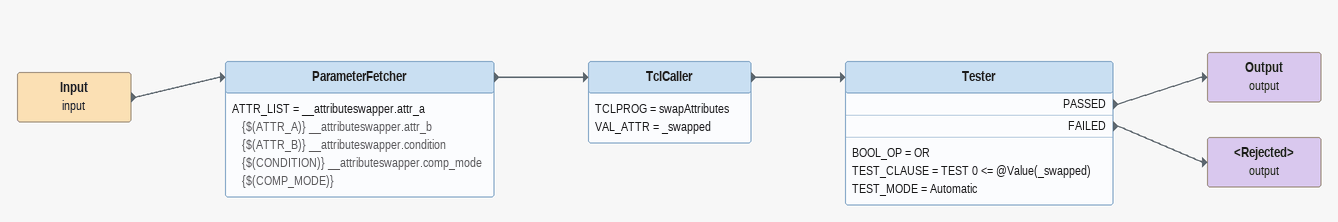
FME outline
Input (input)
    -> ParameterFetcher
ParameterFetcher
    ATTR_LIST = __attributeswapper.attr_a {$(ATTR_A)} __attributeswapper.attr_b {$(ATTR_B)} __attributeswapper.condition {$(CONDITION)} __attributeswapper.comp_mode {$(COMP_MODE)}
    -> TclCaller
TclCaller
    TCLPROG = swapAttributes
    VAL_ATTR = _swapped
    -> Tester
Tester
    BOOL_OP = OR
    TEST_CLAUSE = TEST 0 <= @Value(_swapped)
    TEST_MODE = Automatic
    PASSED -> Output (output)
    FAILED -> <Rejected> (output)
Output (output)
<Rejected> (output)
